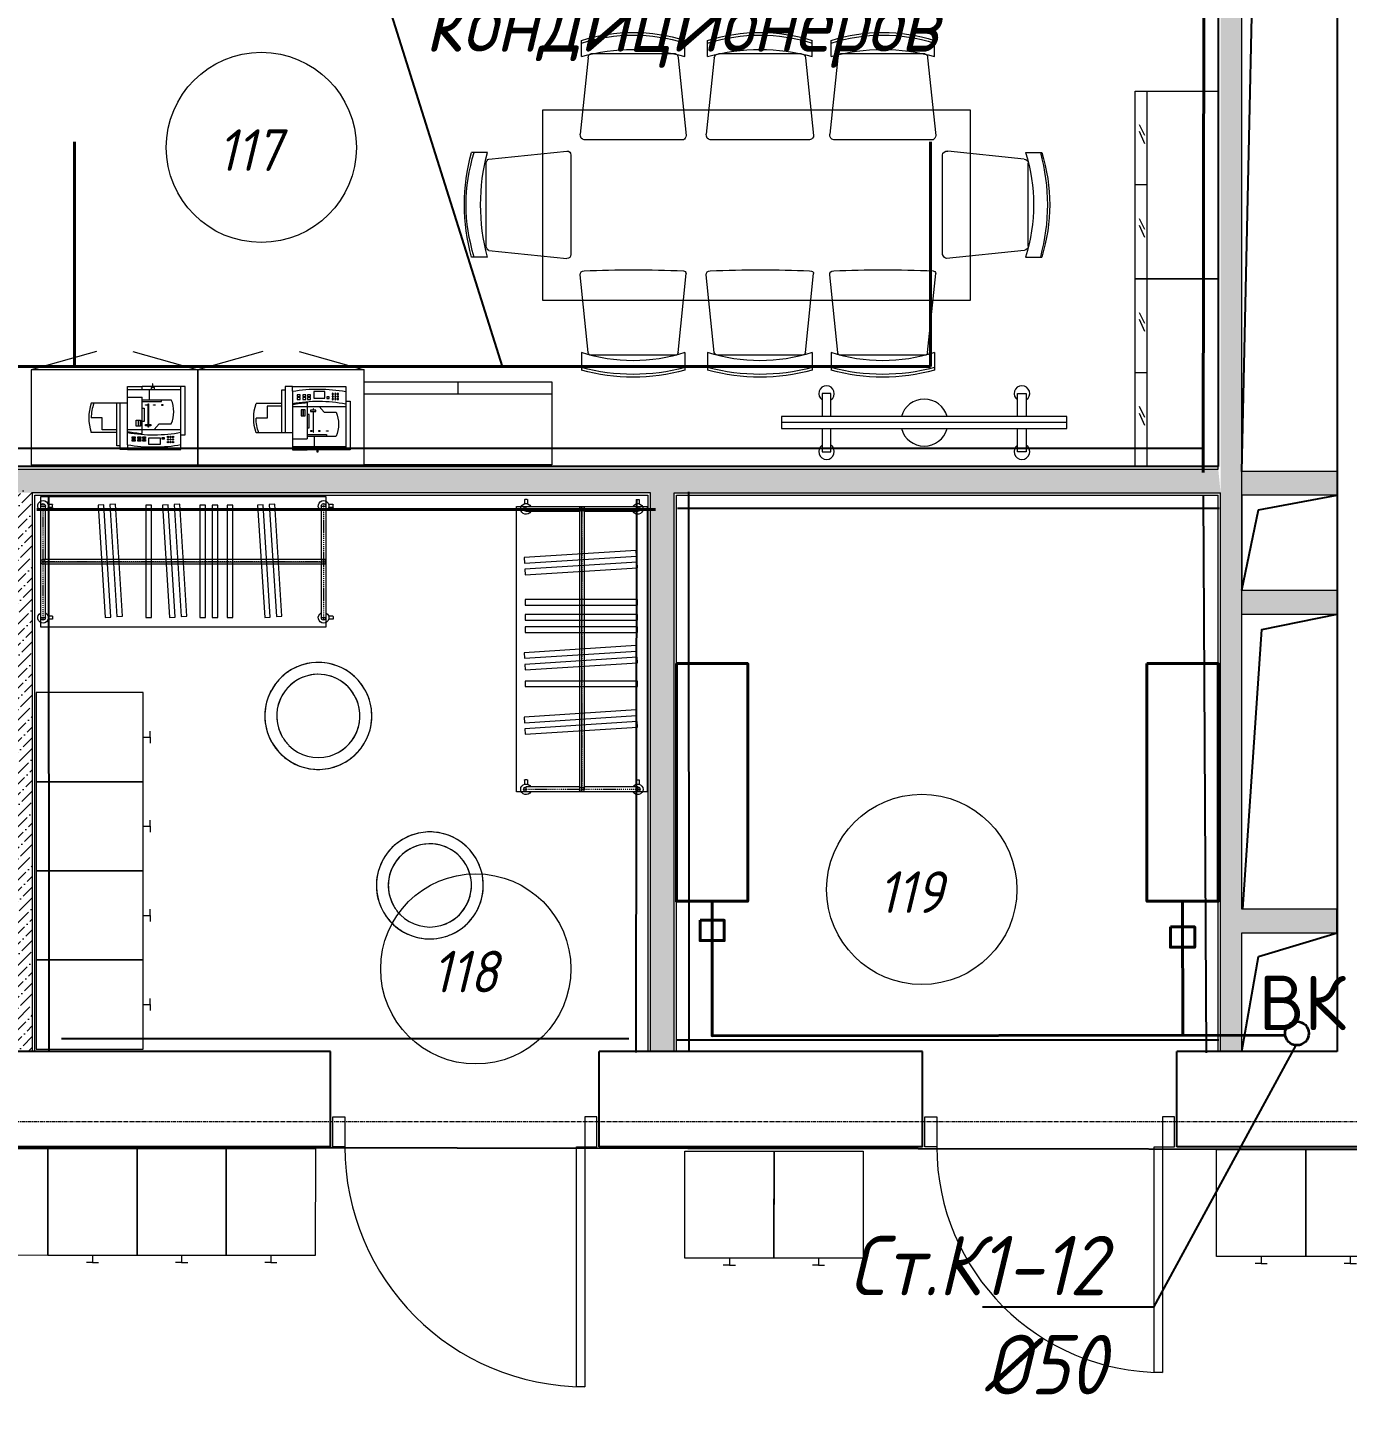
# Model space of a CAD drawing. Header units: millimetres. Extents: x -10178924 to 11692288, y -947381 to 58396.
# Drawn here: x 864927 to 870477, y -914198 to -908340 of the extents above; entities that cross this region are included whole.
import ezdxf
from ezdxf import colors
from ezdxf.entities.mleader import LeaderData, LeaderLine
from ezdxf.math import Vec2, Vec3

# ---------------------------------------------------------------- set-up
doc = ezdxf.new("R2010")
doc.units = ezdxf.units.MM
for name, pattern in [('HIDDEN', [9.525, 6.35, -3.175]), ('STRICHPUNKT', [8.5, 4, -2, 0.5, -2]), ('осевая', [50.8, 31.75, -6.35, 6.35, -6.35])]:
    doc.linetypes.add(name, pattern=pattern)
for name, color, linetype, lineweight in [('0. Подпись', 194, 'Continuous', 18), ('АР_Двери', 250, 'Continuous', 9), ('ВК_ К1', 24, 'Continuous', 35), ('Двери', 7, 'Continuous', 9), ('Конд', 3, 'Continuous', 40), ('Основная ГКЛ', 250, 'Continuous', 9), ('Перегородки пеноблок', 40, 'Continuous', 9), ('Размеры осевые', 153, 'Continuous', 9), ('Трасса', 6, 'Continuous', 40), ('ТХ оборудование', 7, 'Continuous', 9)]:
    doc.layers.add(name, color=color, linetype=linetype, lineweight=lineweight)
for name, color, linetype in [('_надписи канализация', 7, 'Continuous'), ('PDF _Марки помещений', 5, 'Continuous'), ('PDF _Стены краска9010', 7, 'Continuous'), ('ВК_Выноски', 7, 'Continuous'), ('Стены внутр.1', 7, 'Continuous')]:
    doc.layers.add(name, color=color, linetype=linetype)
doc.layers.add('PDF _Отверстия_новые', color=7, linetype='Continuous', true_color=0x535353)
doc.layers.add('PDF _Стены отделка', color=7, linetype='Continuous', true_color=0xb505c2)
doc.styles.add('ISOCPEUR', font='isocpeui.ttf', dxfattribs={"width": 0.9})
doc.styles.add('PDF ISOCPEUR', font='isocpeur.ttf')

# ---------------------------------------------------------------- blocks, each defined once
blk = doc.blocks.new('_None')
blk = doc.blocks.new('*U2459')
at = {"layer": 'ТХ оборудование', "color": 252, "lineweight": 9, "true_color": 0x939598}
blk.add_line((-600, 0), (600, 0), dxfattribs=at)
for points in [[(-429.3, 26.3), (-429.3, 123.3), (-392.6, 123.3), (-392.6, 26.3)], [(429.3, 26.3), (429.3, 123.3), (392.6, 123.3), (392.6, 26.3)], [(-392.6, -24.2), (-392.6, -121.3), (-429.3, -121.3), (-429.3, -24.2)], [(392.6, -24.2), (392.6, -121.3), (429.3, -121.3), (429.3, -24.2)]]:
    blk.add_lwpolyline(points, dxfattribs=at)
blk.add_lwpolyline([(600, 25.9), (-600, 25.2), (-600, -25.2), (600, -24.2)], close=True, dxfattribs=at)
for centre, radius, start, end in [((-411, 123.3), 32.7, 304.19914, 235.80086), ((411, 123.3), 32.7, 304.19914, 235.80086), ((0, 1), 99.1, 14.77231, 165.22769), ((0, 1), 99.1, 194.77231, 345.22769), ((-411, -121.3), 32.7, 124.19914, 55.80086), ((411, -121.3), 32.7, 124.19914, 55.80086)]:
    blk.add_arc(centre, radius, start, end, dxfattribs=at)
blk = doc.blocks.new('№ 45 Тумба с распашными дверьми')
at = {"layer": 'ТХ оборудование', "color": 0}
for p, q in [((273.5, 477.6), (0, 400)), ((426.5, 477.6), (700, 400)), ((0, 0), (0, 400)), ((700, 0), (0, 0))]:
    blk.add_line(p, q, dxfattribs=at)
blk.add_lwpolyline([(700, 0), (0, 0), (0, 400), (700, 400)], close=True, dxfattribs=at)
blk = doc.blocks.new('A$C1C426B68')
at = {"layer": 'ТХ оборудование', "color": 252, "lineweight": 9, "true_color": 0x939598}
for p, q in [((50.8, 0), (50.8, 790.1)), ((50.8, 395.1), (0, 395.1))]:
    blk.add_line(p, q, dxfattribs=at)
blk.add_lwpolyline([(0, 790.1), (349.9, 790.1), (349.9, 0), (0, 0)], close=True, dxfattribs=at)
blk = doc.blocks.new('A$C393516CA')
at = {"layer": 'ТХ оборудование', "color": 252, "lineweight": 9, "true_color": 0x939598}
for p, q in [((50.8, 0), (50.8, 790.1)), ((16.9, 649), (39.5, 603.9)), ((16.9, 620.8), (39.5, 570)), ((50.8, 395.1), (0, 395.1)), ((16.9, 254), (39.5, 208.8)), ((16.9, 225.7), (39.5, 175))]:
    blk.add_line(p, q, dxfattribs=at)
blk.add_lwpolyline([(0, 790.1), (349.9, 790.1), (349.9, 0), (0, 0)], close=True, dxfattribs=at)
blk = doc.blocks.new('Xerox 440-432 Plan')
at = {"color": 252, "lineweight": 9, "true_color": 0x939598}
for p, q in [((-23.75, 0), (-17.75, 0)), ((-23.75, -7), (-23.75, 0)), ((0, 0), (-17.75, 0)), ((-1.75, -20), (-1.75, 0)), ((0, -20), (0, 0)), ((-23.75, -1.25), (-1.75, -1.25)), ((-23.75, -4.5), (-17.75, -4.5)), ((-17.75, -1.25), (-17.75, 0)), ((-17.75, -19.44), (-17.75, -4.5)), ((-17.75, -5.5), (-5.75, -5.5)), ((-14.75, -5.5), (-14.75, -1.25)), ((-9.75, -6.25), (-9.75, -5.5)), ((-26.75, -7), (-38.75, -7)), ((-28.25, -19), (-28.25, -7)), ((-23.75, -7), (-26.75, -7)), ((-26.75, -24.5), (-26.75, -7)), ((-23.75, -24.1), (-23.75, -7)), ((-17.75, -6.25), (-9.75, -6.25)), ((-34.25, -13), (-38.75, -13)), ((-34.25, -18), (-34.25, -13)), ((-12.75, -17.75), (-10.75, -15.5)), ((-10.75, -15.5), (-5.75, -15.5)), ((-28.25, -19), (-38.75, -19)), ((-28.25, -18), (-34.25, -18)), ((-28.25, -24.5), (-28.25, -19)), ((-23.75, -17.75), (-1.75, -17.75)), ((-1.75, -26), (-1.75, -20)), ((-1.75, -20), (0, -20)), ((-26.75, -24.5), (-28.25, -24.5)), ((-26.75, -26), (-26.75, -24.5)), ((-23.75, -26), (-26.75, -26)), ((-23.75, -24.1), (-23.75, -26)), ((-23.75, -26), (-1.75, -26))]:
    blk.add_line(p, q, dxfattribs=at)
for points in [[(-13.55, -0.44), (-13.29, -0.44), (-13.29, 1.04), (-13.55, 1.04)], [(-14.1, -1.25), (-12.73, -1.25), (-12.73, -0.44), (-14.1, -0.44)], [(-16.33, -7.61), (-15.63, -7.61), (-15.63, -7.72), (-16.33, -7.72)], [(-13.04, -7.61), (-12.34, -7.61), (-12.34, -7.72), (-13.04, -7.72)], [(-9.05, -7.61), (-9.74, -7.61), (-9.74, -7.72), (-9.05, -7.72)], [(-20.17, -13.92), (-18.47, -13.92), (-18.47, -16.39), (-20.17, -16.39)], [(-19.32, -13.92), (-19.32, -13.92), (-19.32, -16.39), (-19.32, -16.39)], [(-16.38, -15.77), (-14.12, -15.77), (-14.12, -16.26), (-16.38, -16.26)], [(-21.85, -20.75), (-20.65, -20.75), (-20.65, -21.46), (-21.85, -21.46)], [(-21.85, -21.9), (-20.65, -21.9), (-20.65, -22.6), (-21.85, -22.6)], [(-19.48, -20.75), (-18.29, -20.75), (-18.29, -21.46), (-19.48, -21.46)], [(-19.48, -21.9), (-18.29, -21.9), (-18.29, -22.6), (-19.48, -22.6)], [(-17.53, -20.75), (-16.34, -20.75), (-16.34, -21.46), (-17.53, -21.46)], [(-17.53, -21.9), (-16.34, -21.9), (-16.34, -22.6), (-17.53, -22.6)], [(-14.94, -21.27), (-10.39, -21.27), (-10.39, -24), (-14.94, -24)], [(-9.53, -21.04), (-8.67, -21.04), (-8.67, -21.77), (-9.53, -21.77)]]:
    blk.add_lwpolyline(points, close=True, dxfattribs=at)
for points in [[(-17.75, -8.99), (-16.9, -8.99), (-16.9, -14.47), (-17.75, -14.47)], [(-15.25, -15.77), (-15.25, -7.2), (-15.11, -7.2), (-15.11, -15.77)], [(-15.11, -16.26), (-15.11, -16.84), (-15.25, -16.84), (-15.25, -16.26)]]:
    blk.add_lwpolyline(points, dxfattribs=at)
for centre in [(-7.14, -20.88), (-7.14, -21.92), (-7.14, -22.96), (-6.07, -20.88), (-6.07, -21.92), (-6.07, -22.96), (-5.01, -20.88), (-5.01, -21.92), (-5.01, -22.96)]:
    blk.add_circle(centre, 0.286, dxfattribs=at)
for centre, radius, start, end in [((-17.75, -10.5), 13, 337.38014, 22.61986), ((-21.25, -13), 18.5, 161.07536, 198.92464), ((-21.25, -13), 17.5, 159.94896, 180), ((-13.05, 39.29), 59.29, 259.60255, 280.98597), ((-13.05, 39.29), 58.92, 259.60255, 265.42372), ((-13.05, 39.29), 64.29, 260.41911, 280.12219)]:
    blk.add_arc(centre, radius, start, end, dxfattribs=at)
blk = doc.blocks.new('F_Table_Round_450 - D450х750-V327-План 3-го этажа')
at = {"layer": 'ТХ оборудование', "color": 252, "lineweight": 9, "true_color": 0x939598}
for radius, start, end in [(225, 360, 180), (225, 128.57143, 141.42857), (225, 115.71429, 128.57143), (225, 102.85714, 115.71429), (225, 90, 102.85714), (225, 77.14286, 90), (225, 64.28571, 77.14286), (225, 51.42857, 64.28571), (225, 38.57143, 51.42857), (225, 141.42857, 154.28571), (175, 75.34841, 180), (175, 135, 150), (175, 75.34841, 135), (175, 15, 75), (175, 15, 75), (225, 25.71429, 38.57143), (225, 154.28571, 167.14286), (175, 150, 165), (225, 12.85714, 25.71429), (225, 167.14286, 180), (225, 180, 360), (225, 180, 257.14286), (175, 165, 180), (175, 180, 255), (175, 360, 14.7076), (175, 0, 14.7076), (225, 0, 12.85714), (175, 180, 360), (175, 255, 360), (225, 334.28571, 347.14286), (225, 347.14286, 360), (225, 321.42857, 334.28571), (225, 308.57143, 321.42857), (225, 257.14286, 270), (225, 270, 282.85714), (225, 282.85714, 295.71429), (225, 295.71429, 308.57143)]:
    blk.add_arc((0, 0), radius, start, end, dxfattribs=at)
blk = doc.blocks.new('A$C29CB709F')
at = {"layer": 'ТХ оборудование', "color": 252, "lineweight": 9, "true_color": 0x939598}
for p, q in [((550, 0), (0, 0)), ((0, 0), (0, -1200)), ((275, 0), (275, -1200)), ((550, -1200), (550, 0)), ((0, -1200), (550, -1200)), ((275, -1200), (550, -1200))]:
    blk.add_line(p, q, dxfattribs=at)
at = {"layer": 'ТХ оборудование', "color": 252, "linetype": 'Continuous', "lineweight": 9, "true_color": 0x939598}
for p, q in [((274.8, 0), (39.8, 0)), ((39.8, 0), (39.8, -20)), ((509.8, 0), (274.8, 0)), ((509.8, -20), (509.8, 0)), ((33.8, -49), (33.8, -31.7)), ((44.8, -50), (34.8, -50)), ((264.8, -20), (39.8, -20)), ((45.8, -49), (45.8, -31.7)), ((264.8, -1200), (264.8, -10)), ((284.8, -1200), (284.8, -10)), ((509.8, -20), (284.8, -20)), ((503.8, -49), (503.8, -31.7)), ((504.8, -50), (514.8, -50)), ((515.8, -49), (515.8, -31.7)), ((33.8, -1229), (33.8, -1211.7)), ((44.8, -1230), (34.8, -1230)), ((39.8, -1180), (264.8, -1180)), ((39.8, -1180), (39.8, -1200)), ((39.8, -1200), (274.8, -1200)), ((45.8, -1229), (45.8, -1211.7)), ((274.8, -1200), (509.8, -1200)), ((284.8, -1180), (509.8, -1180)), ((503.8, -1229), (503.8, -1211.7)), ((504.8, -1230), (514.8, -1230)), ((509.8, -1200), (509.8, -1180)), ((515.8, -1229), (515.8, -1211.7))]:
    blk.add_line(p, q, dxfattribs=at)
at = {"layer": 'ТХ оборудование', "color": 252, "linetype": 'STRICHPUNKT', "lineweight": 9, "true_color": 0x939598}
for p, q in [((274.8, -1200), (274.8, 4.2)), ((274.8, -10), (29.8, -10)), ((519.8, -10), (274.8, -10)), ((29.8, -1190), (274.8, -1190)), ((274.8, -1190), (519.8, -1190))]:
    blk.add_line(p, q, dxfattribs=at)
at = {"layer": 'ТХ оборудование', "color": 252, "lineweight": 9, "true_color": 0x939598}
for points in [[(33.3, -290.5), (505.2, -320.5), (503.7, -344), (31.8, -314)], [(36.4, -241.6), (508.3, -271.6), (506.8, -295.1), (34.9, -265.1)], [(36, -442.2), (508.7, -442.2), (508.7, -465.7), (36, -465.7)], [(36.4, -512.3), (508.3, -542.3), (506.8, -565.8), (34.9, -535.8)], [(33.3, -561.2), (505.2, -591.2), (503.7, -614.7), (31.8, -584.7)], [(36, -670), (508.7, -670), (508.7, -693.5), (36, -693.5)], [(36, -721.4), (508.7, -721.4), (508.7, -745), (36, -745)], [(36, -785.1), (508.7, -785.1), (508.7, -808.6), (36, -808.6)], [(36.4, -912.4), (508.3, -942.4), (506.8, -965.9), (34.9, -935.9)], [(33.3, -961.3), (505.2, -991.3), (503.7, -1014.7), (31.8, -984.8)]]:
    blk.add_lwpolyline(points, close=True, dxfattribs=at)
at = {"layer": 'ТХ оборудование', "color": 252, "linetype": 'Continuous', "lineweight": 9, "true_color": 0x939598}
for centre, radius, start, end in [((39.8, -10), 22.5, 26.3878, 333.6122), ((39.8, -10), 10, 90, 270), ((274.8, -10), 10, 296.71408, 241.2484), ((509.8, -10), 22.5, 206.3878, 153.6122), ((509.8, -10), 10, 270, 90), ((34.8, -49), 1, 180, 270), ((44.8, -49), 1, 270, 0), ((504.8, -49), 1, 180, 270), ((514.8, -49), 1, 270, 0), ((39.8, -1190), 22.5, 26.3878, 333.6122), ((509.8, -1190), 22.5, 206.3878, 153.6122), ((39.8, -1190), 10, 90, 270), ((34.8, -1229), 1, 180, 270), ((44.8, -1229), 1, 270, 0), ((274.8, -1190), 10, 111.80741, 65.10085), ((504.8, -1229), 1, 180, 270), ((509.8, -1190), 10, 270, 90), ((514.8, -1229), 1, 270, 0)]:
    blk.add_arc(centre, radius, start, end, dxfattribs=at)
blk = doc.blocks.new('A$C227F22DD')
at = {"layer": 'ТХ оборудование', "color": 252, "lineweight": 9, "true_color": 0x939598}
for p, q in [((492.4, 1348.8), (492.4, 1416.6)), ((927, 1348.8), (927, 1416.6)), ((1022.9, 1348.8), (1022.9, 1416.6)), ((1463.1, 1348.8), (1463.1, 1416.6)), ((1542.1, 1348.8), (1542.1, 1416.6)), ((1976.7, 1348.8), (1976.7, 1416.6)), ((887.5, 1360.1), (531.9, 1360.1)), ((1418, 1360.1), (1068.1, 1360.1)), ((1937.2, 1360.1), (1581.6, 1360.1)), ((520.6, 1343.2), (486.8, 1021.5)), ((898.8, 1343.2), (932.6, 1015.9)), ((1051.1, 1343.2), (1017.3, 1021.5)), ((1434.9, 1343.2), (1468.8, 1015.9)), ((1570.4, 1343.2), (1536.5, 1021.5)), ((1948.5, 1343.2), (1982.3, 1015.9)), ((2129.1, 1123.1), (328.7, 1123.1)), ((328.7, 1123.1), (328.7, 323.1)), ((2129.1, 323.1), (2129.1, 1123.1)), ((97.4, 945.4), (29.6, 945.4)), ((103, 917.1), (430.3, 951)), ((2354.8, 917.1), (2033.1, 951)), ((2360.5, 945.4), (2428.2, 945.4)), ((91.7, 550.3), (91.7, 900.2)), ((2371.8, 550.3), (2371.8, 900.2)), ((103, 533.4), (430.3, 499.5)), ((2354.8, 533.4), (2027.5, 499.5)), ((97.4, 505.1), (29.6, 505.1)), ((2360.5, 505.1), (2428.2, 505.1)), ((520.6, 103), (486.8, 430.3)), ((898.8, 103), (932.6, 436)), ((1051.1, 103), (1017.3, 430.3)), ((1434.9, 103), (1468.8, 436)), ((1570.4, 103), (1536.5, 430.3)), ((1948.5, 103), (1982.3, 436)), ((328.7, 323.1), (2129.1, 323.1)), ((492.4, 103), (492.4, 29.6)), ((887.5, 91.7), (531.9, 91.7)), ((927, 103), (927, 29.6)), ((1022.9, 103), (1022.9, 29.6)), ((1418, 91.7), (1068.1, 91.7)), ((1463.1, 103), (1463.1, 29.6)), ((1542.1, 103), (1542.1, 29.6)), ((1937.2, 91.7), (1581.6, 91.7)), ((1976.7, 103), (1976.7, 29.6))]:
    blk.add_line(p, q, dxfattribs=at)
for points in [[(492.4, 1416.6), (633.5, 1461.7), (785.9, 1461.7), (927, 1416.6)], [(492.4, 1405.3), (633.5, 1450.4), (785.9, 1450.4), (927, 1405.3)], [(1022.9, 1416.6), (1169.7, 1461.7), (1316.4, 1461.7), (1463.1, 1416.6)], [(1022.9, 1405.3), (1169.7, 1450.4), (1316.4, 1450.4), (1463.1, 1405.3)], [(1542.1, 1416.6), (1683.2, 1461.7), (1835.6, 1461.7), (1976.7, 1416.6)], [(1542.1, 1405.3), (1683.2, 1450.4), (1835.6, 1450.4), (1976.7, 1405.3)], [(492.4, 1348.8), (633.5, 1388.4), (785.9, 1388.4), (927, 1348.8)], [(520.6, 1343.2), (520.6, 1354.5), (526.3, 1360.1), (531.9, 1360.1)], [(887.5, 1360.1), (893.1, 1360.1), (898.8, 1354.5), (898.8, 1343.2)], [(1022.9, 1348.8), (1169.7, 1388.4), (1316.4, 1388.4), (1463.1, 1348.8)], [(1051.1, 1343.2), (1051.1, 1354.5), (1062.4, 1360.1), (1068.1, 1360.1)], [(1418, 1360.1), (1423.6, 1360.1), (1434.9, 1354.5), (1434.9, 1343.2)], [(1542.1, 1348.8), (1683.2, 1388.4), (1835.6, 1388.4), (1976.7, 1348.8)], [(1570.4, 1343.2), (1570.4, 1354.5), (1576, 1360.1), (1581.6, 1360.1)], [(1937.2, 1360.1), (1942.8, 1360.1), (1948.5, 1354.5), (1948.5, 1343.2)], [(503.7, 998.9), (492.4, 998.9), (486.8, 1010.2), (486.8, 1021.5)], [(921.3, 998.9), (780.2, 998.9), (639.1, 998.9), (503.7, 998.9)], [(932.6, 1015.9), (932.6, 1010.2), (927, 998.9), (921.3, 998.9)], [(1034.2, 998.9), (1022.9, 998.9), (1017.3, 1010.2), (1017.3, 1021.5)], [(1451.8, 998.9), (1316.4, 998.9), (1175.3, 998.9), (1034.2, 998.9)], [(1468.8, 1015.9), (1468.8, 1010.2), (1463.1, 998.9), (1451.8, 998.9)], [(1553.4, 998.9), (1542.1, 998.9), (1536.5, 1010.2), (1536.5, 1021.5)], [(1971.1, 998.9), (1830, 998.9), (1688.9, 998.9), (1553.4, 998.9)], [(1982.4, 1015.9), (1982.4, 1010.2), (1976.7, 998.9), (1971.1, 998.9)], [(29.6, 505.1), (-9.9, 651.9), (-9.9, 798.6), (29.6, 945.4)], [(40.9, 505.1), (-4.2, 651.9), (-4.2, 798.6), (40.9, 945.4)], [(97.4, 505.1), (57.8, 651.9), (57.8, 798.6), (97.4, 945.4)], [(430.3, 951), (441.6, 951), (447.3, 945.4), (447.3, 934.1)], [(2010.6, 934.1), (2010.6, 945.4), (2021.9, 951), (2033.1, 951)], [(2360.5, 945.4), (2405.6, 798.6), (2405.6, 651.9), (2360.5, 505.1)], [(2422.6, 945.4), (2462.1, 798.6), (2462.1, 651.9), (2422.6, 505.1)], [(2428.2, 945.4), (2473.4, 798.6), (2473.4, 651.9), (2428.2, 505.1)], [(91.7, 900.2), (91.7, 905.9), (97.4, 917.1), (103, 917.1)], [(447.3, 934.1), (447.3, 793), (447.3, 657.5), (447.3, 516.4)], [(2010.6, 516.4), (2010.6, 657.5), (2010.6, 793), (2010.6, 934.1)], [(2354.8, 917.1), (2366.1, 917.1), (2371.8, 905.9), (2371.8, 900.2)], [(103, 533.4), (97.4, 533.4), (91.7, 544.7), (91.7, 550.3)], [(2371.8, 550.3), (2371.8, 544.7), (2366.1, 533.4), (2354.8, 533.4)], [(447.3, 516.4), (447.3, 505.1), (441.6, 499.5), (430.3, 499.5)], [(2027.5, 499.5), (2021.9, 499.5), (2016.2, 505.1), (2010.6, 516.4)], [(486.8, 430.3), (486.8, 441.6), (492.4, 447.3), (503.7, 447.3)], [(503.7, 447.3), (639.1, 452.9), (780.2, 452.9), (921.3, 447.3)], [(921.3, 447.3), (927, 447.3), (932.6, 441.6), (932.6, 436)], [(1017.3, 430.3), (1017.3, 441.6), (1022.9, 447.3), (1034.2, 447.3)], [(1034.2, 447.3), (1175.3, 452.9), (1316.4, 452.9), (1451.8, 447.3)], [(1451.8, 447.3), (1463.1, 447.3), (1468.8, 441.6), (1468.8, 436)], [(1536.5, 430.3), (1536.5, 441.6), (1542.1, 447.3), (1553.4, 447.3)], [(1553.4, 447.3), (1688.9, 452.9), (1830, 452.9), (1971.1, 447.3)], [(1971.1, 447.3), (1976.7, 447.3), (1982.4, 441.6), (1982.4, 436)], [(927, 103), (785.9, 57.8), (633.5, 57.8), (492.4, 103)], [(531.9, 91.7), (526.3, 91.7), (520.6, 97.4), (520.6, 103)], [(898.8, 103), (898.8, 97.4), (893.1, 91.7), (887.5, 91.7)], [(1463.1, 103), (1316.4, 57.8), (1169.7, 57.8), (1022.9, 103)], [(1068.1, 91.7), (1062.4, 91.7), (1051.1, 97.4), (1051.1, 103)], [(1434.9, 103), (1434.9, 97.4), (1423.6, 91.7), (1418, 91.7)], [(1976.7, 103), (1835.6, 57.8), (1683.2, 57.8), (1542.1, 103)], [(1581.6, 91.7), (1576, 91.7), (1570.4, 97.4), (1570.4, 103)], [(1948.5, 103), (1948.5, 97.4), (1942.8, 91.7), (1937.2, 91.7)], [(927, 40.9), (785.9, 1.4), (633.5, 1.4), (492.4, 40.9)], [(927, 29.6), (785.9, -9.9), (633.5, -9.9), (492.4, 29.6)], [(1463.1, 40.9), (1316.4, 1.4), (1169.7, 1.4), (1022.9, 40.9)], [(1463.1, 29.6), (1316.4, -9.9), (1169.7, -9.9), (1022.9, 29.6)], [(1976.7, 40.9), (1835.6, 1.4), (1683.2, 1.4), (1542.1, 40.9)], [(1976.7, 29.6), (1835.6, -9.9), (1683.2, -9.9), (1542.1, 29.6)]]:
    blk.add_open_spline(points, degree=3, dxfattribs=at)
blk = doc.blocks.new('*U2460')
at = {"color": 252, "lineweight": 9, "true_color": 0x939598}
for p, q in [((187.5, 479.9), (161.9, 479.9)), ((187.5, 450), (187.5, 479.9)), ((187.5, 479.9), (213.1, 479.9))]:
    blk.add_line(p, q, dxfattribs=at)
at = {"layer": 'ТХ оборудование', "color": 252, "lineweight": 9, "true_color": 0x939598}
for p, q in [((375, 0), (375, 450)), ((0, 400), (0, 0)), ((0, 0), (375, 0))]:
    blk.add_line(p, q, dxfattribs=at)
blk.add_lwpolyline([(375, 450), (0, 450), (0, 0), (375, 0)], close=True, dxfattribs=at)
blk = doc.blocks.new('A$C0B594ED4')
at = {"layer": 'ТХ оборудование', "xscale": -1, "rotation": 179.9843594057628}
for p in [(0.1, 480.1), (375.1, 480)]:
    blk.add_blockref('*U2460', p, dxfattribs=at)
blk = doc.blocks.new('*U2159')
at = {"layer": 'АР_Двери'}
for points in [[(-999.9, 0), (-1049.9, 0), (-1049.9, 125), (-999.9, 125)], [(-50, 0), (0, 0), (0, 125), (-50, 125)], [(-50, -949.9), (-85, -949.9), (-85, 0), (-50, 0)]]:
    blk.add_lwpolyline(points, close=True, dxfattribs=at)
blk.add_arc((-50, 0), 949.9, 180, 270, dxfattribs=at)
at = {"layer": 'Основная ГКЛ', "linetype": 'HIDDEN', "ltscale": 5}
for p, q in [((-1059.9, 125), (-1059.9, 0)), ((10, 0), (10, 125))]:
    blk.add_line(p, q, dxfattribs=at)
blk = doc.blocks.new('*U2160')
at = {"layer": 'АР_Двери'}
for points in [[(-1060, 0), (-1110, 0), (-1110, 125), (-1060, 125)], [(-50, 0), (0, 0), (0, 125), (-50, 125)], [(-50, -1010), (-85, -1010), (-85, 0), (-50, 0)]]:
    blk.add_lwpolyline(points, close=True, dxfattribs=at)
blk.add_arc((-50, 0), 1010, 180, 270, dxfattribs=at)
at = {"layer": 'Основная ГКЛ', "linetype": 'HIDDEN', "ltscale": 5}
for p, q in [((-1120, 125), (-1120, 0)), ((10, 0), (10, 125))]:
    blk.add_line(p, q, dxfattribs=at)
blk = doc.blocks.new('A$Cad086cf1')
at = {"layer": 'Перегородки пеноблок', "true_color": 0x636466, "transparency": 33554687}
h = blk.add_hatch(dxfattribs=at)
h.set_pattern_fill('ANSI36', color=251, scale=10)
h.set_pattern_definition([(45, (-43993.044, -47387.11), (16.83798, 61.739261), [79.375, -15.875, 0, -15.875])])
h.paths.add_polyline_path([(36252.722, -32428.119), (36162.722, -32428.119), (36162.722, -38356.478), (36252.722, -38356.478), (36252.722, -37856.478), (36652.722, -37856.478), (36652.722, -37756.478), (36252.722, -37756.478), (36252.722, -36515.478), (36652.722, -36515.478), (36652.722, -36415.478), (36252.722, -36415.478), (36252.722, -36015.478), (36652.722, -36015.478), (36652.722, -35915.478), (36252.722, -35915.478)])
h = blk.add_hatch(dxfattribs=at)
h.set_pattern_fill('ANSI36', color=251, scale=10)
h.set_pattern_definition([(45, (-46392.04, -50955.468), (16.83798, 61.739261), [79.375, -15.875, 0, -15.875])])
h.paths.add_polyline_path([(33763.725, -38356.478), (33863.725, -38356.478), (33863.725, -36005.478), (36162.722, -36005.478), (36152.722, -35905.478), (31063.725, -35905.478), (31063.725, -36005.478), (33763.725, -36005.478)])
h = blk.add_hatch(dxfattribs=at)
h.set_pattern_fill('ANSI36', color=251, scale=10)
h.set_pattern_definition([(45, (-49092.04, -50955.468), (16.83798, 61.739261), [79.375, -15.875, 0, -15.875])])
h.paths.add_polyline_path([(31063.725, -38356.478), (31163.725, -38356.478), (31163.725, -35996.478), (31063.725, -35996.478)])
at = {"color": 251, "true_color": 0x636466, "transparency": 33554687}
for p, q in [((36152.722, -32627.877), (36152.722, -35895.478)), ((36152.722, -32627.877), (36152.722, -35895.478)), ((36152.722, -35895.478), (31053.725, -35895.478)), ((36152.722, -35895.478), (31053.725, -35895.478)), ((36652.722, -37856.478), (36652.722, -37756.478))]:
    blk.add_line(p, q, dxfattribs=at)
at = {"layer": 'PDF _Марки помещений', "color": 251, "lineweight": 9, "true_color": 0x636466, "transparency": 33554687}
for centre in [(32127.114, -34552.258), (34905.521, -37674.024), (33029.422, -38008.326)]:
    blk.add_circle(centre, 400.063, dxfattribs=at)
at = {"layer": 'PDF _Отверстия_новые', "color": 251, "true_color": 0x636466, "transparency": 33554687}
for points in [[(36252.722, -35915.478), (36326.749, -32529.72), (36652.722, -32428.119)], [(36252.722, -36415.478), (36322.546, -36077.468), (36652.722, -36015.478)], [(36256.73, -37756.478), (36336.216, -36580.862), (36652.722, -36515.478)], [(36252.722, -38356.478), (36322.546, -37956.103), (36652.722, -37856.478)]]:
    blk.add_lwpolyline(points, dxfattribs=at)
at = {"layer": 'PDF _Стены краска9010', "color": 251, "true_color": 0x636466, "transparency": 33554585}
for p, q in [((30946.371, -35817.778), (36090.14, -35817.778)), ((36090.14, -35817.778), (36090.14, -35817.778)), ((31231.916, -36020.513), (31233.026, -38353.21)), ((33924.04, -36001.921), (33925.16, -38356.478)), ((36089.474, -36015.478), (36101.801, -38362.246)), ((33705.134, -36035.35), (33702.464, -38360.467)), ((33877.651, -36069.45), (36156.649, -36069.45)), ((36156.649, -36069.45), (36156.649, -36069.45)), ((31287.234, -38301.505), (33673.823, -38300.789)), ((33673.823, -38300.789), (33673.823, -38300.789)), ((33876.474, -38307.017), (36155.471, -38307.017)), ((36155.471, -38307.017), (36155.471, -38307.017)), ((31233.026, -38353.21), (31233.026, -38353.21)), ((33702.464, -38360.467), (33702.464, -38360.467)), ((33925.16, -38356.478), (33925.16, -38356.478)), ((36101.801, -38362.246), (36101.801, -38362.246)), ((54325.121, -38789.74), (28009.469, -38756.478))]:
    blk.add_line(p, q, dxfattribs=at)
at = {"layer": 'PDF _Стены отделка', "color": 251, "lineweight": 40, "true_color": 0x636466, "transparency": 33554610}
for p, q in [((36090.048, -35919.56), (36093.084, -32582.56)), ((31182.826, -36075.92), (33785, -36075.92)), ((33785, -36075.92), (33785, -36075.92))]:
    blk.add_line(p, q, dxfattribs=at)
at = {"layer": 'Перегородки пеноблок', "color": 251, "linetype": 'Continuous', "true_color": 0x636466, "transparency": 33554687}
for p, q in [((36152.722, -35905.478), (36152.722, -32428.119)), ((36252.722, -35905.478), (36252.722, -32428.119)), ((36152.722, -38356.478), (36152.722, -36015.478)), ((36162.722, -38356.478), (36162.722, -36005.478))]:
    blk.add_line(p, q, dxfattribs=at)
at = {"layer": 'Перегородки пеноблок', "color": 251, "linetype": 'Continuous', "true_color": 0x636466, "transparency": 33554687, "flags": 128}
for points in [[(36252.722, -38356.478), (36252.722, -37856.478), (36652.722, -37856.478), (36652.722, -37756.478), (36252.722, -37756.478), (36252.722, -32428.119)], [(36152.722, -35895.478), (31053.725, -35895.478), (31053.725, -38356.478)], [(31063.725, -38356.478), (31063.725, -35905.478), (36152.722, -35905.478)], [(36652.722, -35915.478), (36252.722, -35915.478)], [(33763.725, -38356.478), (33763.725, -36005.478), (31163.725, -36005.478), (31163.725, -38356.478)], [(31173.725, -38356.478), (31173.725, -36015.478), (33753.725, -36015.478), (33753.725, -38356.478)], [(33863.725, -38356.478), (33863.725, -36005.478), (36162.722, -36005.478)], [(33873.725, -38356.478), (33873.725, -36015.478), (36152.722, -36015.478)], [(36252.722, -36515.478), (36652.722, -36515.478)]]:
    blk.add_lwpolyline(points, dxfattribs=at)
blk.add_lwpolyline([(36252.722, -36415.478), (36652.722, -36415.478), (36652.722, -36015.478), (36252.722, -36015.478)], close=True, dxfattribs=at)
at = {"layer": 'Размеры осевые', "color": 251, "linetype": 'осевая', "ltscale": 0.5, "true_color": 0x636466, "transparency": 33554687}
blk.add_line((-9750, -38650), (62308.109, -38650), dxfattribs=at)
at = {"layer": 'Стены внутр.1', "color": 251, "linetype": 'Continuous', "true_color": 0x636466, "transparency": 33554687}
for p, q in [((32418.725, -38756.478), (32418.725, -38356.478)), ((33548.725, -38756.478), (33548.725, -38356.478)), ((34908.725, -38756.478), (34908.725, -38356.478)), ((35978.725, -38756.478), (35978.725, -38356.478))]:
    blk.add_line(p, q, dxfattribs=at)
at = {"layer": 'Стены внутр.1', "color": 251, "linetype": 'Continuous', "true_color": 0x636466, "transparency": 33554687, "flags": 128}
for points in [[(36652.722, -32428.119), (36652.722, -36177.623)], [(36652.722, -36177.623), (36652.722, -38356.478)], [(32418.725, -38356.478), (28009.469, -38356.478)], [(34908.725, -38356.478), (33548.725, -38356.478)], [(36652.722, -38356.478), (35978.725, -38356.478)], [(32418.704, -38756.478), (28009.469, -38756.478)], [(34908.725, -38756.478), (33548.725, -38756.478)], [(37032.718, -38756.478), (35978.725, -38756.478)]]:
    blk.add_lwpolyline(points, dxfattribs=at)
at = {"layer": 'Двери', "color": 251, "linetype": 'Continuous', "ltscale": 2, "true_color": 0x636466, "transparency": 33554687}
for name, p in [('*U2160', (33538.725, -38756.478)), ('*U2159', (35968.725, -38756.478))]:
    blk.add_blockref(name, p, dxfattribs=at)
at = {"layer": 'ТХ оборудование', "color": 251, "true_color": 0x636466, "transparency": 33554687}
for name, p in [('A$C227F22DD', (32981.801, -35518.729)), ('A$C393516CA', (35802.813, -35105.36)), ('A$C393516CA', (35802.813, -35895.478)), ('A$C0B594ED4', (30854.43, -39243.622)), ('A$C0B594ED4', (31604.43, -39243.827)), ('A$C0B594ED4', (33908.901, -39255.239)), ('A$C0B594ED4', (36145.853, -39247.953))]:
    blk.add_blockref(name, p, dxfattribs=at)
at = {"layer": 'ТХ оборудование', "color": 251, "true_color": 0x636466, "transparency": 33554687, "xscale": -1}
for p in [(31859.645, -35888.387), (32559.645, -35888.387)]:
    blk.add_blockref('№ 45 Тумба с распашными дверьми', p, dxfattribs=at)
at = {"layer": 'ТХ оборудование', "color": 251, "ltscale": 7.5, "true_color": 0x636466, "transparency": 33554687, "xscale": 10.20599336251925, "yscale": 10.20599336251925, "zscale": 10.20599336251925}
blk.add_blockref('Xerox 440-432 Plan', (31807.09, -35557.509), dxfattribs=at)
at = {"layer": 'ТХ оборудование', "color": 251, "true_color": 0x636466, "transparency": 33554687}
for name, p, rotation in [('A$C1C426B68', (32559.645, -35538.478), 270), ('*U2459', (34915.971, -35709.094), 179.9999999999999), ('F_Table_Round_450 - D450х750-V327-План 3-го этажа', (32366.978, -36944.134), 210.0793757275994), ('*U2460', (31179.833, -36845.933), 270.0156405942372), ('*U2460', (31179.935, -37220.933), 270.0156405942372), ('F_Table_Round_450 - D450х750-V327-План 3-го этажа', (32836.166, -37657.25), 210.0793757275994), ('*U2460', (31180.038, -37595.933), 270.0156405942372), ('*U2460', (31180.14, -37970.933), 270.0156405942372)]:
    blk.add_blockref(name, p, dxfattribs=dict(at, rotation=rotation))
at = {"layer": 'ТХ оборудование', "color": 251, "ltscale": 7.5, "true_color": 0x636466, "transparency": 33554687, "xscale": -10.20599336251925, "yscale": 10.20599336251925, "zscale": 10.20599336251925, "rotation": 180}
blk.add_blockref('Xerox 440-432 Plan', (32500.697, -35823.991), dxfattribs=at)
at = {"layer": 'ТХ оборудование', "color": 251, "true_color": 0x636466, "transparency": 33554687}
for p, xscale, rotation in [((31199.067, -36021.224), -1.000000000000001, 90), ((33200.944, -37263.035), -1, 180)]:
    blk.add_blockref('A$C29CB709F', p, dxfattribs=dict(at, xscale=xscale, rotation=rotation))
at = {"layer": '0. Подпись', "color": 251, "lineweight": 5, "ltscale": 0.1, "true_color": 0x636466, "transparency": 33554687, "insert": (36322.546, -38266.313), "char_height": 229.1932, "attachment_point": 7, "style": 'PDF ISOCPEUR'}
blk.add_mtext('ВК', dxfattribs=at)
at = {"layer": 'PDF _Марки помещений', "color": 251, "lineweight": 9, "true_color": 0x636466, "transparency": 33554687, "char_height": 175, "attachment_point": 7, "style": 'ISOCPEUR'}
for s, insert in [('117', (31944.014, -34651.235)), ('119', (34722.421, -37773.002)), ('118', (32846.322, -38107.303))]:
    blk.add_mtext(s, dxfattribs=dict(at, insert=insert))

msp = doc.modelspace()

# ---------------------------------------------------------------- linework, layer by layer
at = {"layer": 'ВК_ К1', "ltscale": 100}
msp.add_circle((870265.5, -912570.5), 50, dxfattribs=at)
at = {"layer": 'Конд', "ltscale": 50}
for points in [[(867655.2, -911014.9), (867655.2, -912014.9), (867955.2, -912014.9), (867955.2, -911014.9)], [(869634.2, -911014.9), (869634.2, -912014.9), (869934.2, -912014.9), (869934.2, -911014.9)]]:
    msp.add_lwpolyline(points, close=True, dxfattribs=at)
at = {"layer": 'Трасса', "ltscale": 50}
for p, q in [((865123.4, -908819.3), (865123.4, -909764.7)), ((868723.4, -908819.3), (868723.4, -909764.7)), ((865123.4, -909764.7), (864787.7, -909764.7)), ((868723.4, -909764.7), (865123.4, -909764.7))]:
    msp.add_line(p, q, dxfattribs=at)
for points in [[(867805.2, -912014.9), (867805.2, -912580.3), (870216.1, -912578)], [(869784.2, -912014.9), (869784.7, -912578.4)]]:
    msp.add_lwpolyline(points, dxfattribs=at)
for points in [[(867754.2, -912094.5), (867856.2, -912094.5), (867856.2, -912179.8), (867754.2, -912179.8)], [(869733.3, -912122.4), (869835.4, -912122.4), (869835.4, -912207.8), (869733.3, -912207.8)]]:
    msp.add_lwpolyline(points, close=True, dxfattribs=at)

# ---------------------------------------------------------------- block references
msp.add_blockref('A$Cad086cf1', (833781.5, -874290.7))

# ---------------------------------------------------------------- leaders
at = {"layer": '_надписи канализация', "lineweight": -2}
ml = msp.add_multileader_mtext('Standard', dxfattribs=at)
ml.set_content('\\A1;Приямок{\\Fisocp3|c204; }800{\\fArial|b0|i0|c204|p34;х}800х800(h)\\P{\\fArial|b0|i0|c204|p34;с\\Fisocp3|c204; }насосом дренажным {\\A0; \\H0.91667x;ГНОМ 10-10Г\\A1;\\H1.09091x; \\PN=1,1 кВт \\P (1 раб)\\Fisocp3|c204; \\fISOCPEUR|b0|i0|c204|p34;(закрыть рифленым железом)}', color=256, style='ISOCPEUR')
ml.set_leader_properties(lineweight=13)
ml.set_arrow_properties(name='NONE')
ml.build(insert=Vec2(0, 0))
ml.multileader.update_dxf_attribs({"text_left_attachment_type": 6, "text_right_attachment_type": 6, "dogleg_length": 100, "arrow_head_size": 300, "scale": 100})
ctx = ml.context
ctx.base_point, ctx.scale, ctx.char_height, ctx.arrow_head_size, ctx.landing_gap_size, ctx.plane_origin = Vec3(740434.3, -912667.1), 100, 250, 300, 0.09, Vec3(743281.2, -913662)
ctx.left_attachment, ctx.right_attachment, ctx.text_align_type = 6, 6, 1
notes = []
notes.append((ctx, [(1, (1, 1, 0), (745889.2, -912667.1), (-1, 0), 100, [(1, [(748693.9, -916333.7)], 0, [])])]))
ctx.mtext.insert, ctx.mtext.width, ctx.mtext.alignment, ctx.mtext.flow_direction = Vec3(742864.1, -912342.1), 6781.384, 2, 5
at = {"layer": 'ВК_Выноски'}
ml = msp.add_multileader_mtext('Standard', dxfattribs=at)
ml.set_content('{\\W0.9;Ду 32 оводот кондиционеров}', color=7, style='ISOCPEUR')
ml.set_leader_properties(color=7, linetype='ByLayer', lineweight=-1)
ml.set_arrow_properties(name='NONE')
ml.build(insert=Vec2(0, 0))
ml.multileader.update_dxf_attribs({"text_left_attachment_type": 6, "text_right_attachment_type": 6, "dogleg_length": 0.36, "arrow_head_size": 300})
ctx = ml.context
ctx.base_point, ctx.char_height, ctx.arrow_head_size, ctx.landing_gap_size, ctx.plane_origin = Vec3(866499.4, -908098.7), 250, 300, 100, Vec3(875533.8, -932861.3)
ctx.left_attachment, ctx.right_attachment = 6, 6
notes.append((ctx, [(0, (1, 1, 0), (866399, -908098.7), (1, 0), 100.4, [(0, [(866923.4, -909764.7)], 0, [])])]))
ctx.mtext.insert, ctx.mtext.width, ctx.mtext.flow_direction = Vec3(866599.4, -907773.7), 2117.691, 5
ml = msp.add_multileader_mtext('Standard', dxfattribs=at)
ml.set_content('{\\W0.9;Ст.К1-12\\P%%C50 }', color=7, style='ISOCPEUR')
ml.set_leader_properties(color=7, linetype='ByLayer', lineweight=-1)
ml.set_arrow_properties(name='NONE')
ml.build(insert=Vec2(0, 0))
ml.multileader.update_dxf_attribs({"text_left_attachment_type": 6, "text_right_attachment_type": 6, "dogleg_length": 0.36, "arrow_head_size": 300})
ctx = ml.context
ctx.base_point, ctx.char_height, ctx.arrow_head_size, ctx.landing_gap_size, ctx.plane_origin = Vec3(868145.9, -913722.3), 250, 300, 100, Vec3(881756.1, -938542.5)
ctx.left_attachment, ctx.right_attachment, ctx.text_align_type = 6, 6, 2
notes.append((ctx, [(1, (1, 1, 0), (869661.9, -913722.3), (-1, 0), 100.4, [(0, [(870260.9, -912620.5)], 0, [])])]))
ctx.mtext.insert, ctx.mtext.width, ctx.mtext.alignment, ctx.mtext.flow_direction = Vec3(869461.6, -913422.3), 513.532, 3, 5
for ctx, leaders in notes:
    for number, flags, end, landing, length, lines in leaders:
        leader = LeaderData()
        leader.index, (leader.has_last_leader_line, leader.has_dogleg_vector, leader.attachment_direction) = number, flags
        leader.last_leader_point, leader.dogleg_vector, leader.dogleg_length = Vec3(end), Vec3(landing), length
        for number, points, colour, breaks in lines:
            line = LeaderLine()
            line.index, line.vertices, line.color, line.breaks = number, Vec3.list(points), colors.encode_raw_color(colour), breaks
            leader.lines.append(line)
        ctx.leaders.append(leader)

doc.saveas('drawing.dxf')
